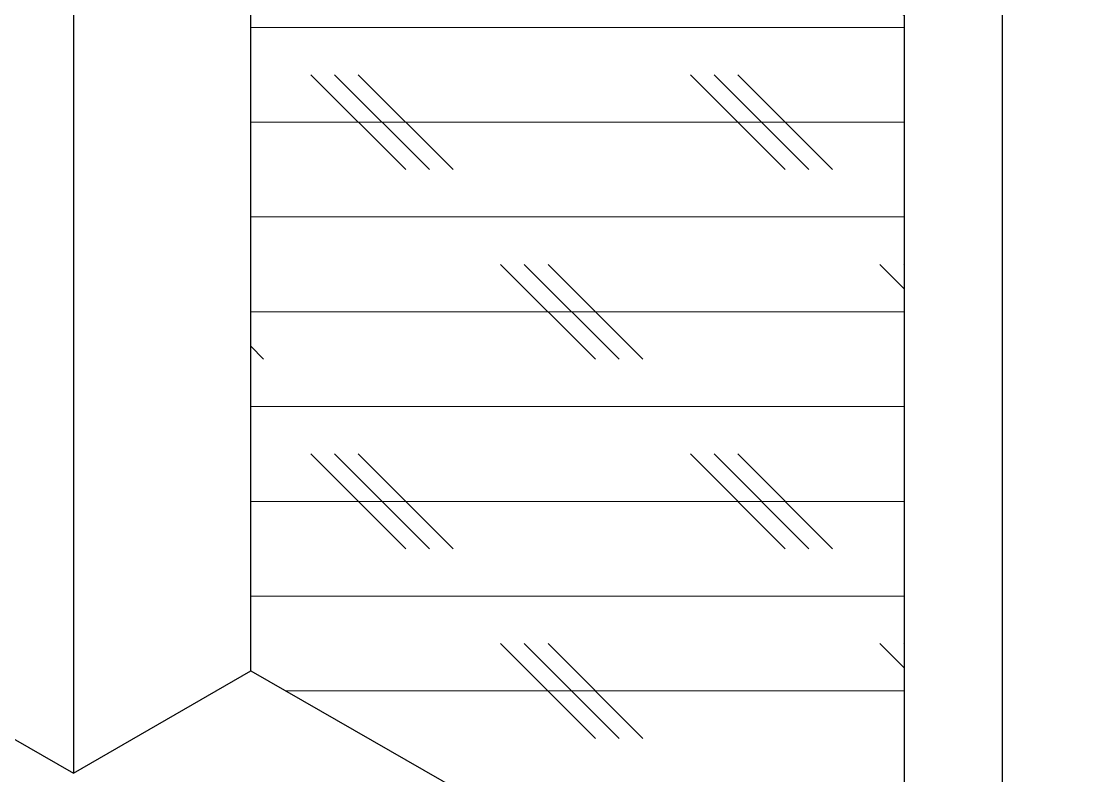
# Model space of a CAD drawing. Header units: inches. Extents: x -26 to 76, y -16 to 22.
# Drawn here: x 38.634 to 40.049, y 5.255 to 6.25 of the extents above; entities that cross this region are included whole.
import ezdxf

# ---------------------------------------------------------------- set-up
doc = ezdxf.new("R2010")
doc.units = ezdxf.units.IN
doc.header["$MEASUREMENT"] = 0
for name, color, linetype, lineweight in [('.ATI-HATCH', 7, 'Continuous', 0), ('G-ANNO-TTLB', 7, 'Continuous', 0), ('TYVEK', 7, 'Continuous', 0)]:
    doc.layers.add(name, color=color, linetype=linetype, lineweight=lineweight)

# ---------------------------------------------------------------- blocks, each defined once
blk = doc.blocks.new('Block_353')
at = {"layer": '.ATI-HATCH'}
blk.add_open_spline([(39.7983, 6.2577), (39.7983, 6.2577), (38.9366, 6.78), (38.9366, 6.78), (38.9366, 6.78), (38.9366, 5.3934), (38.9366, 5.3934), (38.9366, 5.3934), (39.7983, 4.8991), (39.7983, 4.8991), (39.7983, 4.8991), (39.7983, 6.2577), (39.7983, 6.2577)], degree=3, knots=[0, 0, 0, 0, 1, 1, 1, 2, 2, 2, 3, 3, 3, 4, 4, 4, 4], dxfattribs=at)
at = {"layer": '.ATI-HATCH', "color": 8, "lineweight": 0, "true_color": 0x808080}
for points in [[(38.9366, 6.2421), (38.9366, 6.2421), (39.7983, 6.2421), (39.7983, 6.2421)], [(39.1411, 6.0546), (39.1411, 6.0546), (39.016, 6.1796), (39.016, 6.1796)], [(39.1723, 6.0546), (39.1723, 6.0546), (39.0473, 6.1796), (39.0473, 6.1796)], [(39.2036, 6.0546), (39.2036, 6.0546), (39.0785, 6.1796), (39.0785, 6.1796)], [(39.6412, 6.0546), (39.6412, 6.0546), (39.5162, 6.1796), (39.5162, 6.1796)], [(39.6725, 6.0546), (39.6725, 6.0546), (39.5474, 6.1796), (39.5474, 6.1796)], [(39.7037, 6.0546), (39.7037, 6.0546), (39.5787, 6.1796), (39.5787, 6.1796)], [(38.9366, 6.1171), (38.9366, 6.1171), (39.7983, 6.1171), (39.7983, 6.1171)], [(38.9366, 5.992), (38.9366, 5.992), (39.7983, 5.992), (39.7983, 5.992)], [(39.3911, 5.8045), (39.3911, 5.8045), (39.2661, 5.9295), (39.2661, 5.9295)], [(39.4224, 5.8045), (39.4224, 5.8045), (39.2973, 5.9295), (39.2973, 5.9295)], [(39.4536, 5.8045), (39.4536, 5.8045), (39.3286, 5.9295), (39.3286, 5.9295)], [(39.7983, 5.8974), (39.7983, 5.8974), (39.7662, 5.9295), (39.7662, 5.9295)], [(39.7983, 5.9287), (39.7983, 5.9287), (39.7975, 5.9295), (39.7975, 5.9295)], [(38.9366, 5.867), (38.9366, 5.867), (39.7983, 5.867), (39.7983, 5.867)], [(38.9535, 5.8045), (38.9535, 5.8045), (38.9366, 5.8214), (38.9366, 5.8214)], [(38.9366, 5.742), (38.9366, 5.742), (39.7983, 5.742), (39.7983, 5.742)], [(39.1411, 5.5544), (39.1411, 5.5544), (39.016, 5.6794), (39.016, 5.6794)], [(39.1723, 5.5544), (39.1723, 5.5544), (39.0473, 5.6794), (39.0473, 5.6794)], [(39.2036, 5.5544), (39.2036, 5.5544), (39.0785, 5.6794), (39.0785, 5.6794)], [(39.6412, 5.5544), (39.6412, 5.5544), (39.5162, 5.6794), (39.5162, 5.6794)], [(39.6725, 5.5544), (39.6725, 5.5544), (39.5474, 5.6794), (39.5474, 5.6794)], [(39.7037, 5.5544), (39.7037, 5.5544), (39.5787, 5.6794), (39.5787, 5.6794)], [(38.9366, 5.6169), (38.9366, 5.6169), (39.7983, 5.6169), (39.7983, 5.6169)], [(38.9366, 5.4919), (38.9366, 5.4919), (39.7983, 5.4919), (39.7983, 5.4919)], [(39.3911, 5.3043), (39.3911, 5.3043), (39.2661, 5.4294), (39.2661, 5.4294)], [(39.4224, 5.3043), (39.4224, 5.3043), (39.2973, 5.4294), (39.2973, 5.4294)], [(39.4536, 5.3043), (39.4536, 5.3043), (39.3286, 5.4294), (39.3286, 5.4294)], [(39.7983, 5.3973), (39.7983, 5.3973), (39.7662, 5.4294), (39.7662, 5.4294)], [(39.7983, 5.4285), (39.7983, 5.4285), (39.7975, 5.4294), (39.7975, 5.4294)], [(38.9828, 5.3668), (38.9828, 5.3668), (39.7983, 5.3668), (39.7983, 5.3668)]]:
    blk.add_open_spline(points, degree=3, dxfattribs=at)

msp = doc.modelspace()

# ---------------------------------------------------------------- hatches: boundary and pattern name
at = {"layer": 'G-ANNO-TTLB', "true_color": 0xff00ff, "transparency": 33554687}
h = msp.add_hatch(color=6, dxfattribs=at)
edge = h.paths.add_edge_path()
edge.add_spline(control_points=[(71.2273, -15.1345), (71.2273, -15.1345), (30.5273, -15.1345), (30.5273, -15.1345), (30.5273, -15.1345), (30.5273, 19.0008), (30.5273, 19.0008), (30.5273, 19.0008), (71.2273, 19.0008), (71.2273, 19.0008), (71.2273, 19.0008), (71.2273, -15.1345), (71.2273, -15.1345)], knot_values=[0, 0, 0, 0, 1, 1, 1, 2, 2, 2, 3, 3, 3, 4, 4, 4, 4], degree=3, periodic=0)
edge = h.paths.add_edge_path()
edge.add_spline(control_points=[(30.6523, 18.8757), (30.6523, 18.8757), (30.6523, -15.0095), (30.6523, -15.0095), (30.6523, -15.0095), (71.1023, -15.0095), (71.1023, -15.0095), (71.1023, -15.0095), (71.1023, 18.8757), (71.1023, 18.8757), (71.1023, 18.8757), (30.6523, 18.8757), (30.6523, 18.8757)], knot_values=[0, 0, 0, 0, 1, 1, 1, 2, 2, 2, 3, 3, 3, 4, 4, 4, 4], degree=3, periodic=0)
edge.add_line((30.6523, 18.8757), (30.6523, 18.8757))

# ---------------------------------------------------------------- linework, layer by layer
at = {"layer": 'G-ANNO-TTLB'}
for points in [[(71.2273, -15.1345), (71.2273, -15.1345), (30.5273, -15.1345), (30.5273, -15.1345), (30.5273, -15.1345), (30.5273, 19.0008), (30.5273, 19.0008), (30.5273, 19.0008), (71.2273, 19.0008), (71.2273, 19.0008), (71.2273, 19.0008), (71.2273, -15.1345), (71.2273, -15.1345)], [(30.6523, 18.8757), (30.6523, 18.8757), (30.6523, -15.0095), (30.6523, -15.0095), (30.6523, -15.0095), (71.1023, -15.0095), (71.1023, -15.0095), (71.1023, -15.0095), (71.1023, 18.8757), (71.1023, 18.8757), (71.1023, 18.8757), (30.6523, 18.8757), (30.6523, 18.8757)]]:
    msp.add_open_spline(points, degree=3, knots=[0, 0, 0, 0, 1, 1, 1, 2, 2, 2, 3, 3, 3, 4, 4, 4, 4], dxfattribs=at)
at = {"layer": 'TYVEK', "color": 33, "lineweight": 25, "true_color": 0xcc9966}
for p, q in [((38.7032, 11.0449), (38.7032, 5.2584)), ((39.7983, 10.4168), (39.7983, 4.7265)), ((38.9366, 5.3934), (38.9366, 6.78)), ((39.9273, 6.5066), (39.9273, 4.6446)), ((38.7032, 5.2584), (38.9366, 5.3934)), ((38.5782, 5.33), (38.7032, 5.2584))]:
    msp.add_line(p, q, dxfattribs=at)
at = {"layer": 'TYVEK', "color": 2, "lineweight": 25, "true_color": 0xffff00}
msp.add_line((38.9366, 5.3934), (39.7983, 4.8991), dxfattribs=at)

# ---------------------------------------------------------------- block references
at = {"layer": '.ATI-HATCH'}
msp.add_blockref('Block_353', (0, 0), dxfattribs=at)

doc.saveas('drawing.dxf')
